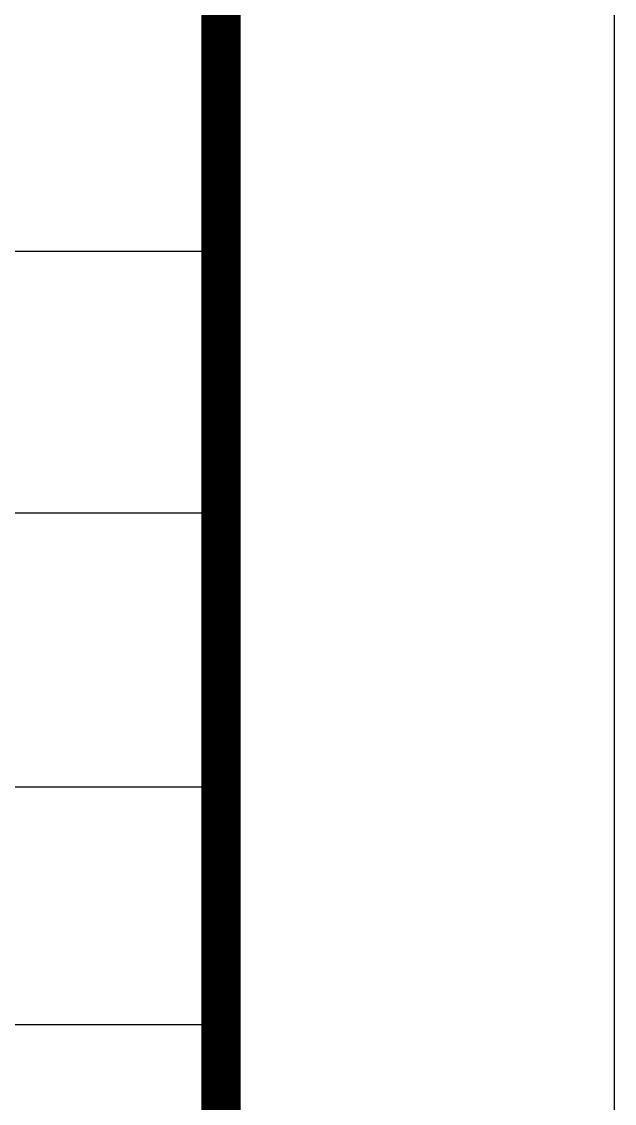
# Model space of a CAD drawing. Extents: x -266287 to 275962, y -324567 to 363765.
# Drawn here: x -74777 to -71765, y 38032 to 43529 of the extents above; entities that cross this region are included whole.
import ezdxf

# ---------------------------------------------------------------- set-up
doc = ezdxf.new("R2010")
doc.units = 0
doc.header["$LTSCALE"] = 1000
doc.layers.add('PUB_TITLE', color=4, linetype='CONTINUOUS')

msp = doc.modelspace()

# ---------------------------------------------------------------- linework, layer by layer
at = {"layer": 'PUB_TITLE'}
for p, q in [((-77974.04313, 42363.02838), (-73764.58828, 42363.02838)), ((-82183.49798, 41033.30504), (-73764.58828, 41033.30504)), ((-77974.04313, 39641.19252), (-73764.58828, 39641.19252)), ((-82183.49798, 38433.30504), (-73764.58828, 38433.30504))]:
    msp.add_line(p, q, dxfattribs=at)
msp.add_lwpolyline([(-220364.58828, 26433.30504), (-71764.58828, 26433.30504), (-71764.58828, 110433.30504), (-220364.58828, 110433.30504)], close=True, dxfattribs=at)
at = {"layer": 'PUB_TITLE', "const_width": 200}
msp.add_lwpolyline([(-215364.58828, 28433.30504), (-73764.58828, 28433.30504), (-73764.58828, 108433.30504), (-215364.58828, 108433.30504)], close=True, dxfattribs=at)

doc.saveas('drawing.dxf')
